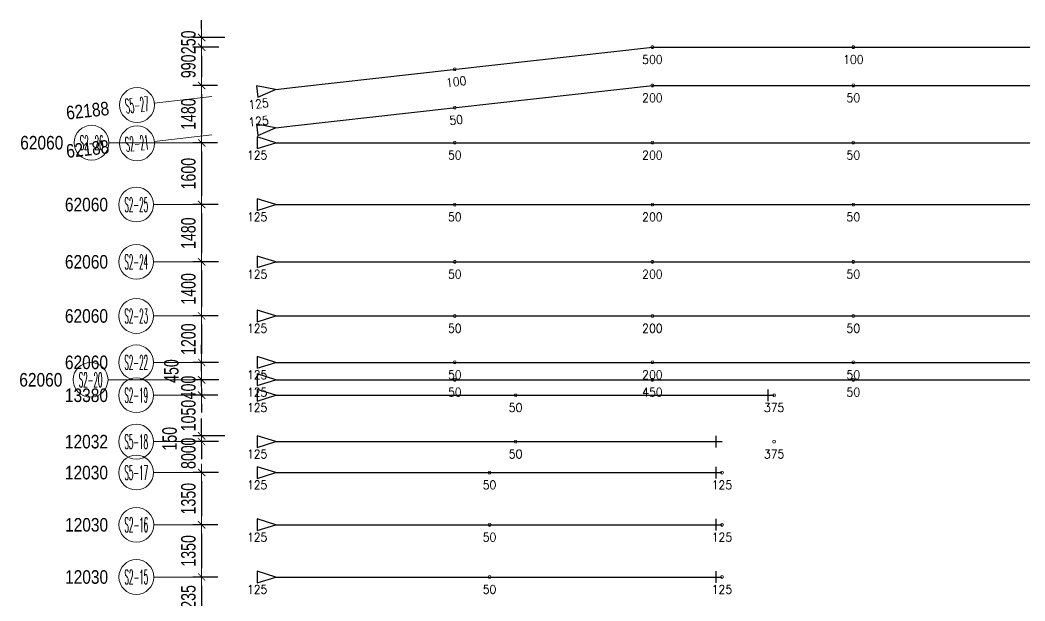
# Model space of a CAD drawing. Header units: millimetres. Extents: x 131629 to 591045, y -24154 to 44091.
# Drawn here: x 376284 to 402291, y 23933 to 38950 of the extents above; entities that cross this region are included whole.
import ezdxf
from ezdxf.enums import TextEntityAlignment as Align

# ---------------------------------------------------------------- set-up
doc = ezdxf.new("R2010")
doc.units = ezdxf.units.MM
doc.layers.get('0').update_dxf_attribs({"lineweight": 20})
doc.layers.get('Defpoints').update_dxf_attribs({"color": 151, "lineweight": 9})
doc.layers.add('ARES_TAG', color=3, linetype='Continuous')
doc.layers.add('NDC_S_TENDON', color=10, linetype='Continuous')
doc.layers.add('Current_plane_Column', color=7, linetype='Continuous', true_color=0x4b00ff)
doc.layers.add('NDC_LCAP', color=87, linetype='Continuous', plot=False)
for name, color, linetype, lineweight in [('NDC_S-TENDON', 6, 'Continuous', 35), ('NDC_S_ANNO', 7, 'Continuous', 20), ('NDC_S_DIM', 1, 'Continuous', 15), ('NDC_S_SYMBOL', 1, 'Continuous', 15)]:
    doc.layers.add(name, color=color, linetype=linetype, lineweight=lineweight)
doc.styles.add('ARES_BIGTEXT', font='VHARIALN.TTF')
doc.styles.add('ARES_ROMANS_0.36', font='romans.shx', dxfattribs={"width": 0.36, "bigfont": 'vns.shx'})
doc.styles.add('ARIAL', font='arial.ttf', dxfattribs={"width": 0.7})
doc.styles.get("Standard").update_dxf_attribs({"font": 'arial.ttf'})
doc.dimstyles.new('NDC_dim_150', dxfattribs={"dimscale": 150, "dimtxt": 2.5, "dimasz": 1.5, "dimexe": 1.5, "dimexo": 2.5, "dimgap": 1, "dimtad": 1, "dimdec": 0, "dimzin": 0, "dimdsep": 46, "dimtxsty": 'ARIAL', "dimblk": 'DIMMARK', "dimcen": 0.09, "dimdle": 1.2, "dimclrd": 1, "dimclre": 1, "dimclrt": 3, "dimadec": 0, "dimazin": 0, "dimtfac": 1, "dimtdec": 0, "dimtix": 1, "dimtofl": 0, "dimtmove": 0, "dimatfit": 3, "dimfxl": 4, "dimfxlon": 1, "dimtolj": 1, "dimtzin": 0, "dimarcsym": 0})

# ---------------------------------------------------------------- blocks, each defined once
blk = doc.blocks.new('*U303')
at = {"layer": 'NDC_S_SYMBOL', "color": 3}
blk.add_line((-7068, 0), (-5568, 0), dxfattribs=at)
blk.add_circle((-7518, 0), 450, dxfattribs=at)
at = {"layer": 'NDC_S_TENDON'}
for p, q in [((-3388, 0), (-500, 0)), ((-500, 0), (5123, 0)), ((5123, 0), (56672, 0))]:
    blk.add_line(p, q, dxfattribs=at)
blk.add_lwpolyline([(-3908, 0), (-4388, 150), (-4388, -150), (-3908, 0), (-3388, 0)], dxfattribs=at)
at = {"layer": 'ARES_TAG', "style": 'ARES_ROMANS_0.36', "width": 0.36}
blk.add_attdef('S3', text='', height=375, dxfattribs=at).set_placement((-7518, 0), align=Align.MIDDLE_CENTER)
at = {"layer": 'NDC_LCAP', "style": 'ARES_BIGTEXT'}
blk.add_attdef('L', text='', height=350, dxfattribs=at).set_placement((-8249, 0), align=Align.MIDDLE_RIGHT)
blk = doc.blocks.new('*U340')
at = {"layer": 'NDC_S_SYMBOL', "color": 3}
blk.add_line((-8249, 0), (-5568, 0), dxfattribs=at)
blk.add_circle((-8699, 0), 450, dxfattribs=at)
at = {"layer": 'NDC_S_TENDON'}
for p, q in [((-3388, 0), (-500, 0)), ((-500, 0), (5123, 0)), ((5123, 0), (56672, 0))]:
    blk.add_line(p, q, dxfattribs=at)
blk.add_lwpolyline([(-3908, 0), (-4388, 150), (-4388, -150), (-3908, 0), (-3388, 0)], dxfattribs=at)
at = {"layer": 'ARES_TAG', "style": 'ARES_ROMANS_0.36', "width": 0.36}
blk.add_attdef('S3', text='', height=375, dxfattribs=at).set_placement((-8699, 0), align=Align.MIDDLE_CENTER)
at = {"layer": 'NDC_LCAP', "style": 'ARES_BIGTEXT'}
blk.add_attdef('L', text='', height=350, dxfattribs=at).set_placement((-9430, 0), align=Align.MIDDLE_RIGHT)
blk = doc.blocks.new('*U307')
at = {"layer": 'NDC_S_SYMBOL', "color": 3}
blk.add_line((-29343, -1448), (-27852, -1281), dxfattribs=at)
blk.add_circle((-29790, -1498), 450, dxfattribs=at)
at = {"layer": 'NDC_S_TENDON'}
for p, q in [((-25686, -1037), (-16450, 0)), ((-16450, 0), (25150, 0))]:
    blk.add_line(p, q, dxfattribs=at)
blk.add_lwpolyline([(-26203, -1095), (-26696, -1000), (-26663, -1298), (-26203, -1095), (-25686, -1037)], dxfattribs=at)
at = {"layer": 'ARES_TAG', "style": 'ARES_ROMANS_0.36', "width": 0.36}
blk.add_attdef('S3', text='', height=375, rotation=6.4084, dxfattribs=at).set_placement((-29790, -1498), align=Align.MIDDLE_CENTER)
at = {"layer": 'NDC_LCAP', "style": 'ARES_BIGTEXT'}
blk.add_attdef('L', text='', height=350, rotation=6.4084, dxfattribs=at).set_placement((-30516, -1580), align=Align.MIDDLE_RIGHT)
blk = doc.blocks.new('*U308')
at = {"layer": 'NDC_S_SYMBOL', "color": 3}
blk.add_line((-7068, 0), (-5568, 0), dxfattribs=at)
blk.add_circle((-7518, 0), 450, dxfattribs=at)
at = {"layer": 'NDC_S_TENDON'}
for p, q in [((-3388, 0), (-500, 0)), ((-500, 0), (5123, 0)), ((5123, 0), (6644, 0)), ((6644, 0), (7644, 0)), ((7494, -150), (7494, 150))]:
    blk.add_line(p, q, dxfattribs=at)
blk.add_lwpolyline([(-3908, 0), (-4388, 150), (-4388, -150), (-3908, 0), (-3388, 0)], dxfattribs=at)
at = {"layer": 'ARES_TAG', "style": 'ARES_ROMANS_0.36', "width": 0.36}
blk.add_attdef('S3', text='', height=375, dxfattribs=at).set_placement((-7518, 0), align=Align.MIDDLE_CENTER)
at = {"layer": 'NDC_LCAP', "style": 'ARES_BIGTEXT'}
blk.add_attdef('L', text='', height=350, dxfattribs=at).set_placement((-8249, 0), align=Align.MIDDLE_RIGHT)
blk = doc.blocks.new('*U304')
at = {"layer": 'NDC_S_SYMBOL', "color": 3}
blk.add_line((-7068, 0), (-5568, 0), dxfattribs=at)
blk.add_circle((-7518, 0), 450, dxfattribs=at)
at = {"layer": 'NDC_S_TENDON'}
for p, q in [((-3388, 0), (-500, 0)), ((-500, 0), (5123, 0)), ((5123, 0), (7992, 0)), ((7992, 0), (8992, 0)), ((8842, -150), (8842, 150))]:
    blk.add_line(p, q, dxfattribs=at)
blk.add_lwpolyline([(-3908, 0), (-4388, 150), (-4388, -150), (-3908, 0), (-3388, 0)], dxfattribs=at)
at = {"layer": 'ARES_TAG', "style": 'ARES_ROMANS_0.36', "width": 0.36}
blk.add_attdef('S3', text='', height=375, dxfattribs=at).set_placement((-7518, 0), align=Align.MIDDLE_CENTER)
at = {"layer": 'NDC_LCAP', "style": 'ARES_BIGTEXT'}
blk.add_attdef('L', text='', height=350, dxfattribs=at).set_placement((-8249, 0), align=Align.MIDDLE_RIGHT)
blk = doc.blocks.new('*U305')
at = {"layer": 'NDC_S_SYMBOL', "color": 3}
blk.add_line((-7068, 0), (-5568, 0), dxfattribs=at)
blk.add_circle((-7518, 0), 450, dxfattribs=at)
at = {"layer": 'NDC_S_TENDON'}
for p, q in [((-3388, 0), (-500, 0)), ((-500, 0), (5123, 0)), ((5123, 0), (6642, 0)), ((6642, 0), (7642, 0)), ((7492, -150), (7492, 150))]:
    blk.add_line(p, q, dxfattribs=at)
blk.add_lwpolyline([(-3908, 0), (-4388, 150), (-4388, -150), (-3908, 0), (-3388, 0)], dxfattribs=at)
at = {"layer": 'ARES_TAG', "style": 'ARES_ROMANS_0.36', "width": 0.36}
blk.add_attdef('S3', text='', height=375, dxfattribs=at).set_placement((-7518, 0), align=Align.MIDDLE_CENTER)
at = {"layer": 'NDC_LCAP', "style": 'ARES_BIGTEXT'}
blk.add_attdef('L', text='', height=350, dxfattribs=at).set_placement((-8249, 0), align=Align.MIDDLE_RIGHT)
blk = doc.blocks.new('*U339')
at = {"layer": 'NDC_S_SYMBOL', "color": 3}
blk.add_line((-8225, 0), (-5568, 0), dxfattribs=at)
blk.add_circle((-8675, 0), 450, dxfattribs=at)
at = {"layer": 'NDC_S_TENDON'}
for p, q in [((-3388, 0), (-500, 0)), ((-500, 0), (5123, 0)), ((5123, 0), (56672, 0))]:
    blk.add_line(p, q, dxfattribs=at)
blk.add_lwpolyline([(-3908, 0), (-4388, 150), (-4388, -150), (-3908, 0), (-3388, 0)], dxfattribs=at)
at = {"layer": 'ARES_TAG', "style": 'ARES_ROMANS_0.36', "width": 0.36}
blk.add_attdef('S3', text='', height=375, dxfattribs=at).set_placement((-8675, 0), align=Align.MIDDLE_CENTER)
at = {"layer": 'NDC_LCAP', "style": 'ARES_BIGTEXT'}
blk.add_attdef('L', text='', height=350, dxfattribs=at).set_placement((-9406, 0), align=Align.MIDDLE_RIGHT)
blk = doc.blocks.new('TDX')
at = {"layer": 'NDC_S-TENDON', "linetype": 'Continuous'}
for points, elevation in [([(10090, 28750, 20, 20, 0), (10070, 28785, 20, 20, 0), (10030, 28785, 20, 20, 0), (10010, 28750, 20, 20, 0), (10030, 28715, 20, 20, 0), (10070, 28715, 20, 20, 0)], 2900), ([(10090, 28750, 20, 20, 0), (10070, 28785, 20, 20, 0), (10030, 28785, 20, 20, 0), (10010, 28750, 20, 20, 0), (10030, 28715, 20, 20, 0), (10070, 28715, 20, 20, 0)], 2900), ([(10090, 28750, 20, 20, 0), (10070, 28785, 20, 20, 0), (10030, 28785, 20, 20, 0), (10010, 28750, 20, 20, 0), (10030, 28715, 20, 20, 0), (10070, 28715, 20, 20, 0)], 2900), ([(10090, 28750, 20, 20, 0), (10070, 28785, 20, 20, 0), (10030, 28785, 20, 20, 0), (10010, 28750, 20, 20, 0), (10030, 28715, 20, 20, 0), (10070, 28715, 20, 20, 0)], 2900), ([(15290, 28751, 20, 20, 0), (15270, 28786, 20, 20, 0), (15230, 28786, 20, 20, 0), (15210, 28751, 20, 20, 0), (15230, 28717, 20, 20, 0), (15270, 28717, 20, 20, 0)], 2500), ([(15290, 28751, 20, 20, 0), (15270, 28786, 20, 20, 0), (15230, 28786, 20, 20, 0), (15210, 28751, 20, 20, 0), (15230, 28717, 20, 20, 0), (15270, 28717, 20, 20, 0)], 2500), ([(4975, 28177, 20, 20, 0), (4955, 28212, 20, 20, 0), (4915, 28212, 20, 20, 0), (4895, 28177, 20, 20, 0), (4915, 28143, 20, 20, 0), (4955, 28143, 20, 20, 0)], 2500), ([(4975, 28177, 20, 20, 0), (4955, 28212, 20, 20, 0), (4915, 28212, 20, 20, 0), (4895, 28177, 20, 20, 0), (4915, 28143, 20, 20, 0), (4955, 28143, 20, 20, 0)], 2500), ([(10090, 27760, 20, 20, 0), (10070, 27794, 20, 20, 0), (10030, 27794, 20, 20, 0), (10010, 27760, 20, 20, 0), (10030, 27725, 20, 20, 0), (10070, 27725, 20, 20, 0)], 2950), ([(10090, 27760, 20, 20, 0), (10070, 27794, 20, 20, 0), (10030, 27794, 20, 20, 0), (10010, 27760, 20, 20, 0), (10030, 27725, 20, 20, 0), (10070, 27725, 20, 20, 0)], 2950), ([(10090, 27760, 20, 20, 0), (10070, 27794, 20, 20, 0), (10030, 27794, 20, 20, 0), (10010, 27760, 20, 20, 0), (10030, 27725, 20, 20, 0), (10070, 27725, 20, 20, 0)], 2950), ([(10090, 27760, 20, 20, 0), (10070, 27794, 20, 20, 0), (10030, 27794, 20, 20, 0), (10010, 27760, 20, 20, 0), (10030, 27725, 20, 20, 0), (10070, 27725, 20, 20, 0)], 2950), ([(15290, 27761, 20, 20, 0), (15270, 27796, 20, 20, 0), (15230, 27796, 20, 20, 0), (15210, 27761, 20, 20, 0), (15230, 27726, 20, 20, 0), (15270, 27726, 20, 20, 0)], 2800), ([(15290, 27761, 20, 20, 0), (15270, 27796, 20, 20, 0), (15230, 27796, 20, 20, 0), (15210, 27761, 20, 20, 0), (15230, 27726, 20, 20, 0), (15270, 27726, 20, 20, 0)], 2800), ([(4975, 27187, 20, 20, 0), (4955, 27222, 20, 20, 0), (4915, 27222, 20, 20, 0), (4895, 27187, 20, 20, 0), (4915, 27152, 20, 20, 0), (4955, 27152, 20, 20, 0)], 2800), ([(4975, 27187, 20, 20, 0), (4955, 27222, 20, 20, 0), (4915, 27222, 20, 20, 0), (4895, 27187, 20, 20, 0), (4915, 27152, 20, 20, 0), (4955, 27152, 20, 20, 0)], 2800), ([(4975, 26280, 20, 20, 0), (4955, 26315, 20, 20, 0), (4915, 26315, 20, 20, 0), (4895, 26280, 20, 20, 0), (4915, 26245, 20, 20, 0), (4955, 26245, 20, 20, 0)], 2800), ([(4975, 26280, 20, 20, 0), (4955, 26315, 20, 20, 0), (4915, 26315, 20, 20, 0), (4895, 26280, 20, 20, 0), (4915, 26245, 20, 20, 0), (4955, 26245, 20, 20, 0)], 2800), ([(10090, 26280, 20, 20, 0), (10070, 26315, 20, 20, 0), (10030, 26315, 20, 20, 0), (10010, 26280, 20, 20, 0), (10030, 26245, 20, 20, 0), (10070, 26245, 20, 20, 0)], 2950), ([(10090, 26280, 20, 20, 0), (10070, 26315, 20, 20, 0), (10030, 26315, 20, 20, 0), (10010, 26280, 20, 20, 0), (10030, 26245, 20, 20, 0), (10070, 26245, 20, 20, 0)], 2950), ([(10090, 26280, 20, 20, 0), (10070, 26315, 20, 20, 0), (10030, 26315, 20, 20, 0), (10010, 26280, 20, 20, 0), (10030, 26245, 20, 20, 0), (10070, 26245, 20, 20, 0)], 2950), ([(10090, 26280, 20, 20, 0), (10070, 26315, 20, 20, 0), (10030, 26315, 20, 20, 0), (10010, 26280, 20, 20, 0), (10030, 26245, 20, 20, 0), (10070, 26245, 20, 20, 0)], 2950), ([(15290, 26280, 20, 20, 0), (15270, 26315, 20, 20, 0), (15230, 26315, 20, 20, 0), (15210, 26280, 20, 20, 0), (15230, 26245, 20, 20, 0), (15270, 26245, 20, 20, 0)], 2800), ([(15290, 26280, 20, 20, 0), (15270, 26315, 20, 20, 0), (15230, 26315, 20, 20, 0), (15210, 26280, 20, 20, 0), (15230, 26245, 20, 20, 0), (15270, 26245, 20, 20, 0)], 2800), ([(4975, 24680, 20, 20, 0), (4955, 24715, 20, 20, 0), (4915, 24715, 20, 20, 0), (4895, 24680, 20, 20, 0), (4915, 24645, 20, 20, 0), (4955, 24645, 20, 20, 0)], 2800), ([(4975, 24680, 20, 20, 0), (4955, 24715, 20, 20, 0), (4915, 24715, 20, 20, 0), (4895, 24680, 20, 20, 0), (4915, 24645, 20, 20, 0), (4955, 24645, 20, 20, 0)], 2800), ([(10090, 24680, 20, 20, 0), (10070, 24715, 20, 20, 0), (10030, 24715, 20, 20, 0), (10010, 24680, 20, 20, 0), (10030, 24645, 20, 20, 0), (10070, 24645, 20, 20, 0)], 2950), ([(10090, 24680, 20, 20, 0), (10070, 24715, 20, 20, 0), (10030, 24715, 20, 20, 0), (10010, 24680, 20, 20, 0), (10030, 24645, 20, 20, 0), (10070, 24645, 20, 20, 0)], 2950), ([(10090, 24680, 20, 20, 0), (10070, 24715, 20, 20, 0), (10030, 24715, 20, 20, 0), (10010, 24680, 20, 20, 0), (10030, 24645, 20, 20, 0), (10070, 24645, 20, 20, 0)], 2950), ([(10090, 24680, 20, 20, 0), (10070, 24715, 20, 20, 0), (10030, 24715, 20, 20, 0), (10010, 24680, 20, 20, 0), (10030, 24645, 20, 20, 0), (10070, 24645, 20, 20, 0)], 2950), ([(15290, 24680, 20, 20, 0), (15270, 24715, 20, 20, 0), (15230, 24715, 20, 20, 0), (15210, 24680, 20, 20, 0), (15230, 24645, 20, 20, 0), (15270, 24645, 20, 20, 0)], 2800), ([(15290, 24680, 20, 20, 0), (15270, 24715, 20, 20, 0), (15230, 24715, 20, 20, 0), (15210, 24680, 20, 20, 0), (15230, 24645, 20, 20, 0), (15270, 24645, 20, 20, 0)], 2800), ([(4975, 23200, 20, 20, 0), (4955, 23235, 20, 20, 0), (4915, 23235, 20, 20, 0), (4895, 23200, 20, 20, 0), (4915, 23165, 20, 20, 0), (4955, 23165, 20, 20, 0)], 2800), ([(4975, 23200, 20, 20, 0), (4955, 23235, 20, 20, 0), (4915, 23235, 20, 20, 0), (4895, 23200, 20, 20, 0), (4915, 23165, 20, 20, 0), (4955, 23165, 20, 20, 0)], 2800), ([(10090, 23200, 20, 20, 0), (10070, 23235, 20, 20, 0), (10030, 23235, 20, 20, 0), (10010, 23200, 20, 20, 0), (10030, 23165, 20, 20, 0), (10070, 23165, 20, 20, 0)], 2950), ([(10090, 23200, 20, 20, 0), (10070, 23235, 20, 20, 0), (10030, 23235, 20, 20, 0), (10010, 23200, 20, 20, 0), (10030, 23165, 20, 20, 0), (10070, 23165, 20, 20, 0)], 2950), ([(10090, 23200, 20, 20, 0), (10070, 23235, 20, 20, 0), (10030, 23235, 20, 20, 0), (10010, 23200, 20, 20, 0), (10030, 23165, 20, 20, 0), (10070, 23165, 20, 20, 0)], 2950), ([(10090, 23200, 20, 20, 0), (10070, 23235, 20, 20, 0), (10030, 23235, 20, 20, 0), (10010, 23200, 20, 20, 0), (10030, 23165, 20, 20, 0), (10070, 23165, 20, 20, 0)], 2950), ([(15290, 23200, 20, 20, 0), (15270, 23235, 20, 20, 0), (15230, 23235, 20, 20, 0), (15210, 23200, 20, 20, 0), (15230, 23165, 20, 20, 0), (15270, 23165, 20, 20, 0)], 2800), ([(15290, 23200, 20, 20, 0), (15270, 23235, 20, 20, 0), (15230, 23235, 20, 20, 0), (15210, 23200, 20, 20, 0), (15230, 23165, 20, 20, 0), (15270, 23165, 20, 20, 0)], 2800), ([(4975, 21800, 20, 20, 0), (4955, 21835, 20, 20, 0), (4915, 21835, 20, 20, 0), (4895, 21800, 20, 20, 0), (4915, 21765, 20, 20, 0), (4955, 21765, 20, 20, 0)], 2800), ([(4975, 21800, 20, 20, 0), (4955, 21835, 20, 20, 0), (4915, 21835, 20, 20, 0), (4895, 21800, 20, 20, 0), (4915, 21765, 20, 20, 0), (4955, 21765, 20, 20, 0)], 2800), ([(10090, 21800, 20, 20, 0), (10070, 21835, 20, 20, 0), (10030, 21835, 20, 20, 0), (10010, 21800, 20, 20, 0), (10030, 21765, 20, 20, 0), (10070, 21765, 20, 20, 0)], 2950), ([(10090, 21800, 20, 20, 0), (10070, 21835, 20, 20, 0), (10030, 21835, 20, 20, 0), (10010, 21800, 20, 20, 0), (10030, 21765, 20, 20, 0), (10070, 21765, 20, 20, 0)], 2950), ([(10090, 21800, 20, 20, 0), (10070, 21835, 20, 20, 0), (10030, 21835, 20, 20, 0), (10010, 21800, 20, 20, 0), (10030, 21765, 20, 20, 0), (10070, 21765, 20, 20, 0)], 2950), ([(10090, 21800, 20, 20, 0), (10070, 21835, 20, 20, 0), (10030, 21835, 20, 20, 0), (10010, 21800, 20, 20, 0), (10030, 21765, 20, 20, 0), (10070, 21765, 20, 20, 0)], 2950), ([(15290, 21800, 20, 20, 0), (15270, 21835, 20, 20, 0), (15230, 21835, 20, 20, 0), (15210, 21800, 20, 20, 0), (15230, 21765, 20, 20, 0), (15270, 21765, 20, 20, 0)], 2800), ([(15290, 21800, 20, 20, 0), (15270, 21835, 20, 20, 0), (15230, 21835, 20, 20, 0), (15210, 21800, 20, 20, 0), (15230, 21765, 20, 20, 0), (15270, 21765, 20, 20, 0)], 2800), ([(4975, 20600, 20, 20, 0), (4955, 20635, 20, 20, 0), (4915, 20635, 20, 20, 0), (4895, 20600, 20, 20, 0), (4915, 20565, 20, 20, 0), (4955, 20565, 20, 20, 0)], 2800), ([(4975, 20600, 20, 20, 0), (4955, 20635, 20, 20, 0), (4915, 20635, 20, 20, 0), (4895, 20600, 20, 20, 0), (4915, 20565, 20, 20, 0), (4955, 20565, 20, 20, 0)], 2800), ([(10090, 20600, 20, 20, 0), (10070, 20635, 20, 20, 0), (10030, 20635, 20, 20, 0), (10010, 20600, 20, 20, 0), (10030, 20565, 20, 20, 0), (10070, 20565, 20, 20, 0)], 2950), ([(10090, 20600, 20, 20, 0), (10070, 20635, 20, 20, 0), (10030, 20635, 20, 20, 0), (10010, 20600, 20, 20, 0), (10030, 20565, 20, 20, 0), (10070, 20565, 20, 20, 0)], 2950), ([(10090, 20600, 20, 20, 0), (10070, 20635, 20, 20, 0), (10030, 20635, 20, 20, 0), (10010, 20600, 20, 20, 0), (10030, 20565, 20, 20, 0), (10070, 20565, 20, 20, 0)], 2950), ([(10090, 20600, 20, 20, 0), (10070, 20635, 20, 20, 0), (10030, 20635, 20, 20, 0), (10010, 20600, 20, 20, 0), (10030, 20565, 20, 20, 0), (10070, 20565, 20, 20, 0)], 2950), ([(15290, 20600, 20, 20, 0), (15270, 20635, 20, 20, 0), (15230, 20635, 20, 20, 0), (15210, 20600, 20, 20, 0), (15230, 20565, 20, 20, 0), (15270, 20565, 20, 20, 0)], 2800), ([(15290, 20600, 20, 20, 0), (15270, 20635, 20, 20, 0), (15230, 20635, 20, 20, 0), (15210, 20600, 20, 20, 0), (15230, 20565, 20, 20, 0), (15270, 20565, 20, 20, 0)], 2800), ([(4975, 20150, 20, 20, 0), (4955, 20185, 20, 20, 0), (4915, 20185, 20, 20, 0), (4895, 20150, 20, 20, 0), (4915, 20115, 20, 20, 0), (4955, 20115, 20, 20, 0)], 2550), ([(4975, 20150, 20, 20, 0), (4955, 20185, 20, 20, 0), (4915, 20185, 20, 20, 0), (4895, 20150, 20, 20, 0), (4915, 20115, 20, 20, 0), (4955, 20115, 20, 20, 0)], 2550), ([(10090, 20150, 20, 20, 0), (10070, 20185, 20, 20, 0), (10030, 20185, 20, 20, 0), (10010, 20150, 20, 20, 0), (10030, 20115, 20, 20, 0), (10070, 20115, 20, 20, 0)], 2950), ([(10090, 20150, 20, 20, 0), (10070, 20185, 20, 20, 0), (10030, 20185, 20, 20, 0), (10010, 20150, 20, 20, 0), (10030, 20115, 20, 20, 0), (10070, 20115, 20, 20, 0)], 2950), ([(10090, 20150, 20, 20, 0), (10070, 20185, 20, 20, 0), (10030, 20185, 20, 20, 0), (10010, 20150, 20, 20, 0), (10030, 20115, 20, 20, 0), (10070, 20115, 20, 20, 0)], 2950), ([(10090, 20150, 20, 20, 0), (10070, 20185, 20, 20, 0), (10030, 20185, 20, 20, 0), (10010, 20150, 20, 20, 0), (10030, 20115, 20, 20, 0), (10070, 20115, 20, 20, 0)], 2950), ([(15290, 20150, 20, 20, 0), (15270, 20185, 20, 20, 0), (15230, 20185, 20, 20, 0), (15210, 20150, 20, 20, 0), (15230, 20115, 20, 20, 0), (15270, 20115, 20, 20, 0)], 2550), ([(15290, 20150, 20, 20, 0), (15270, 20185, 20, 20, 0), (15230, 20185, 20, 20, 0), (15210, 20150, 20, 20, 0), (15230, 20115, 20, 20, 0), (15270, 20115, 20, 20, 0)], 2550), ([(6550, 19750, 20, 20, 0), (6530, 19785, 20, 20, 0), (6490, 19785, 20, 20, 0), (6470, 19750, 20, 20, 0), (6490, 19715, 20, 20, 0), (6530, 19715, 20, 20, 0)], 2550), ([(6550, 19750, 20, 20, 0), (6530, 19785, 20, 20, 0), (6490, 19785, 20, 20, 0), (6470, 19750, 20, 20, 0), (6490, 19715, 20, 20, 0), (6530, 19715, 20, 20, 0)], 2550), ([(13240, 19750, 20, 20, 0), (13220, 19785, 20, 20, 0), (13180, 19785, 20, 20, 0), (13160, 19750, 20, 20, 0), (13180, 19715, 20, 20, 0), (13220, 19715, 20, 20, 0)], 2875), ([(13240, 19750, 20, 20, 0), (13220, 19785, 20, 20, 0), (13180, 19785, 20, 20, 0), (13160, 19750, 20, 20, 0), (13180, 19715, 20, 20, 0), (13220, 19715, 20, 20, 0)], 2875), ([(6550, 18550, 20, 20, 0), (6530, 18585, 20, 20, 0), (6490, 18585, 20, 20, 0), (6470, 18550, 20, 20, 0), (6490, 18515, 20, 20, 0), (6530, 18515, 20, 20, 0)], 2550), ([(6550, 18550, 20, 20, 0), (6530, 18585, 20, 20, 0), (6490, 18585, 20, 20, 0), (6470, 18550, 20, 20, 0), (6490, 18515, 20, 20, 0), (6530, 18515, 20, 20, 0)], 2550), ([(13240, 18550, 20, 20, 0), (13220, 18585, 20, 20, 0), (13180, 18585, 20, 20, 0), (13160, 18550, 20, 20, 0), (13180, 18515, 20, 20, 0), (13220, 18515, 20, 20, 0)], 2875), ([(13240, 18550, 20, 20, 0), (13220, 18585, 20, 20, 0), (13180, 18585, 20, 20, 0), (13160, 18550, 20, 20, 0), (13180, 18515, 20, 20, 0), (13220, 18515, 20, 20, 0)], 2875), ([(5875, 17750, 20, 20, 0), (5855, 17785, 20, 20, 0), (5815, 17785, 20, 20, 0), (5795, 17750, 20, 20, 0), (5815, 17715, 20, 20, 0), (5855, 17715, 20, 20, 0)], 2550), ([(5875, 17750, 20, 20, 0), (5855, 17785, 20, 20, 0), (5815, 17785, 20, 20, 0), (5795, 17750, 20, 20, 0), (5815, 17715, 20, 20, 0), (5855, 17715, 20, 20, 0)], 2550), ([(11890, 17750, 20, 20, 0), (11870, 17785, 20, 20, 0), (11830, 17785, 20, 20, 0), (11810, 17750, 20, 20, 0), (11830, 17715, 20, 20, 0), (11870, 17715, 20, 20, 0)], 2875), ([(11890, 17750, 20, 20, 0), (11870, 17785, 20, 20, 0), (11830, 17785, 20, 20, 0), (11810, 17750, 20, 20, 0), (11830, 17715, 20, 20, 0), (11870, 17715, 20, 20, 0)], 2875), ([(5875, 16400, 20, 20, 0), (5855, 16435, 20, 20, 0), (5815, 16435, 20, 20, 0), (5795, 16400, 20, 20, 0), (5815, 16365, 20, 20, 0), (5855, 16365, 20, 20, 0)], 2800), ([(5875, 16400, 20, 20, 0), (5855, 16435, 20, 20, 0), (5815, 16435, 20, 20, 0), (5795, 16400, 20, 20, 0), (5815, 16365, 20, 20, 0), (5855, 16365, 20, 20, 0)], 2800), ([(11890, 16400, 20, 20, 0), (11870, 16435, 20, 20, 0), (11830, 16435, 20, 20, 0), (11810, 16400, 20, 20, 0), (11830, 16365, 20, 20, 0), (11870, 16365, 20, 20, 0)], 2875), ([(11890, 16400, 20, 20, 0), (11870, 16435, 20, 20, 0), (11830, 16435, 20, 20, 0), (11810, 16400, 20, 20, 0), (11830, 16365, 20, 20, 0), (11870, 16365, 20, 20, 0)], 2875), ([(5875, 15050, 20, 20, 0), (5855, 15085, 20, 20, 0), (5815, 15085, 20, 20, 0), (5795, 15050, 20, 20, 0), (5815, 15015, 20, 20, 0), (5855, 15015, 20, 20, 0)], 2800), ([(5875, 15050, 20, 20, 0), (5855, 15085, 20, 20, 0), (5815, 15085, 20, 20, 0), (5795, 15050, 20, 20, 0), (5815, 15015, 20, 20, 0), (5855, 15015, 20, 20, 0)], 2800), ([(11890, 15050, 20, 20, 0), (11870, 15085, 20, 20, 0), (11830, 15085, 20, 20, 0), (11810, 15050, 20, 20, 0), (11830, 15015, 20, 20, 0), (11870, 15015, 20, 20, 0)], 2875), ([(11890, 15050, 20, 20, 0), (11870, 15085, 20, 20, 0), (11830, 15085, 20, 20, 0), (11810, 15050, 20, 20, 0), (11830, 15015, 20, 20, 0), (11870, 15015, 20, 20, 0)], 2875)]:
    blk.add_lwpolyline(points, format="xyseb", close=True, dxfattribs=dict(at, elevation=elevation))
for name, p, values in [('*U307', (26500, 28753, 2508), {'L': '62188', 'S3': 'S5-27'}), ('*U307', (26500, 27762, 2699), {'L': '62188', 'S3': 'S2-21'}), ('*U339', (4208, 26280, 2803), {'L': '62060', 'S3': 'S2-26'}), ('*U303', (4208, 24680, 2803), {'L': '62060', 'S3': 'S2-25'}), ('*U303', (4208, 23200, 2803), {'L': '62060', 'S3': 'S2-24'}), ('*U303', (4208, 21800, 2803), {'L': '62060', 'S3': 'S2-23'}), ('*U303', (4208, 20600, 2803), {'L': '62060', 'S3': 'S2-22'}), ('*U340', (4208, 20150, 2670), {'L': '62060', 'S3': 'S2-20'}), ('*U304', (4208, 19750), {'L': '13380', 'S3': 'S2-19'}), ('*U308', (4208, 18550), {'L': '12032', 'S3': 'S5-18'}), ('*U305', (4208, 17750, -8), {'L': '12030', 'S3': 'S5-17'}), ('*U305', (4211, 16400, 92), {'L': '12030', 'S3': 'S2-16'}), ('*U305', (4211, 15050, 92), {'L': '12030', 'S3': 'S2-15'})]:
    blk.add_blockref(name, p).add_auto_attribs(values)
at = {"layer": 'NDC_S_ANNO', "linetype": 'Continuous', "char_height": 225, "attachment_point": 5, "line_spacing_factor": 0.75}
for s, insert, rotation in [('\\FSTANDARD.shx;500', (10050, 28430, 2900), 0.0155), ('\\FSTANDARD.shx;100', (15250, 28431, 2500), 0.0155), ('\\FSTANDARD.shx;100', (4971, 27859, 2500), 6.3865), ('\\FSTANDARD.shx;125', (-144, 27287, 2875), 6.3865), ('\\FSTANDARD.shx;200', (10050, 27440, 2950), 0.0155), ('\\FSTANDARD.shx;50', (15250, 27441, 2800), 0.0155), ('\\FSTANDARD.shx;125', (-144, 26835, 2875), 6.3865), ('\\FSTANDARD.shx;50', (4971, 26869, 2800), 6.3865)]:
    blk.add_mtext(s, dxfattribs=dict(at, insert=insert, rotation=rotation))
for s, insert in [('\\FSTANDARD.shx;125', (-180, 25960, 2875)), ('\\FSTANDARD.shx;50', (4935, 25960, 2800)), ('\\FSTANDARD.shx;200', (10050, 25960, 2950)), ('\\FSTANDARD.shx;50', (15250, 25960, 2800)), ('\\FSTANDARD.shx;125', (-180, 24360, 2875)), ('\\FSTANDARD.shx;50', (4935, 24360, 2800)), ('\\FSTANDARD.shx;200', (10050, 24360, 2950)), ('\\FSTANDARD.shx;50', (15250, 24360, 2800)), ('\\FSTANDARD.shx;125', (-180, 22880, 2875)), ('\\FSTANDARD.shx;50', (4935, 22880, 2800)), ('\\FSTANDARD.shx;200', (10050, 22880, 2950)), ('\\FSTANDARD.shx;50', (15250, 22880, 2800)), ('\\FSTANDARD.shx;125', (-180, 21480, 2875)), ('\\FSTANDARD.shx;50', (4935, 21480, 2800)), ('\\FSTANDARD.shx;200', (10050, 21480, 2950)), ('\\FSTANDARD.shx;50', (15250, 21480, 2800)), ('\\FSTANDARD.shx;125', (-180, 20280, 2875)), ('\\FSTANDARD.shx;50', (4935, 20280, 2800)), ('\\FSTANDARD.shx;200', (10050, 20280, 2950)), ('\\FSTANDARD.shx;50', (15250, 20280, 2800)), ('\\FSTANDARD.shx;125', (-180, 19830, 2875)), ('\\FSTANDARD.shx;50', (4935, 19830, 2550)), ('\\FSTANDARD.shx;450', (10050, 19830, 2950)), ('\\FSTANDARD.shx;50', (15250, 19830, 2550)), ('\\FSTANDARD.shx;125', (-180, 19430, 2875)), ('\\FSTANDARD.shx;50', (6510, 19430, 2550)), ('\\FSTANDARD.shx;375', (13200, 19430, 2875)), ('\\FSTANDARD.shx;125', (-180, 18230, 2875)), ('\\FSTANDARD.shx;50', (6510, 18230, 2550)), ('{\\Fstandard|c0;375}', (13200, 18230, 2875)), ('\\FSTANDARD.shx;125', (-180, 17430, 2875)), ('\\FSTANDARD.shx;50', (5835, 17430, 2550)), ('\\FSTANDARD.shx;125', (11850, 17430, 2875)), ('\\FSTANDARD.shx;125', (-180, 16080, 2875)), ('\\FSTANDARD.shx;50', (5835, 16080, 2800)), ('\\FSTANDARD.shx;125', (11850, 16080, 2875)), ('\\FSTANDARD.shx;125', (-180, 14730, 2875)), ('\\FSTANDARD.shx;50', (5835, 14730, 2800)), ('\\FSTANDARD.shx;125', (11850, 14730, 2875))]:
    blk.add_mtext(s, dxfattribs=dict(at, insert=insert))
blk = doc.blocks.new('DIMMARK')
at = {"layer": 'NDC_S_DIM', "color": 1}
blk.add_line((-1.5, 0), (1, 0), dxfattribs=at)
at = {"layer": 'NDC_S_DIM', "color": 2, "const_width": 0.1}
blk.add_lwpolyline([(-0.42, -0.42), (0.42, 0.42)], dxfattribs=at)
blk = doc.blocks.new('*D160')
at = {"layer": 'Defpoints', "color": 0, "ltscale": 100, "transparency": 16777216}
for p in [(384310, 38500), (380983, 38250), (384217, 38250, 2515)]:
    blk.add_point(p, dxfattribs=at)
at = {"layer": 'NDC_S_DIM', "color": 1, "lineweight": -2, "ltscale": 100, "transparency": 16777216}
for p, q in [((380983, 38725), (380983, 38950)), ((381583, 38500), (380758, 38500)), ((381425, 38250), (380758, 38250)), ((380983, 38025), (380983, 37800))]:
    blk.add_line(p, q, dxfattribs=at)
at = {"layer": 'NDC_S_DIM', "color": 1, "lineweight": -2, "ltscale": 100, "transparency": 16777216, "xscale": 225, "yscale": 225, "zscale": 225}
for p, rotation in [((380983, 38500), 270), ((380983, 38250), 90)]:
    blk.add_blockref('DIMMARK', p, dxfattribs=dict(at, rotation=rotation))
at = {"layer": 'NDC_S_DIM', "color": 3, "ltscale": 100, "transparency": 16777216, "insert": (380641, 38375), "char_height": 375, "attachment_point": 5, "rotation": 90, "style": 'ARIAL'}
blk.add_mtext('\\A1;250', dxfattribs=at)
blk = doc.blocks.new('*D161')
at = {"layer": 'Defpoints', "color": 0, "ltscale": 100, "transparency": 16777216}
for p in [(384217, 38250, 2515), (380983, 37260), (384162, 37260, 2851)]:
    blk.add_point(p, dxfattribs=at)
at = {"layer": 'NDC_S_DIM', "color": 1, "lineweight": -2, "ltscale": 100, "transparency": 16777216}
for p, q in [((381425, 38250), (380758, 38250)), ((380983, 38025), (380983, 37485)), ((381390, 37260), (380758, 37260))]:
    blk.add_line(p, q, dxfattribs=at)
at = {"layer": 'NDC_S_DIM', "color": 1, "lineweight": -2, "ltscale": 100, "transparency": 16777216, "xscale": 225, "yscale": 225, "zscale": 225}
for p, rotation in [((380983, 38250), 90), ((380983, 37260), 270)]:
    blk.add_blockref('DIMMARK', p, dxfattribs=dict(at, rotation=rotation))
at = {"layer": 'NDC_S_DIM', "color": 3, "ltscale": 100, "transparency": 16777216, "insert": (380641, 37755), "char_height": 375, "attachment_point": 5, "rotation": 90, "style": 'ARIAL'}
blk.add_mtext('\\A1;990', dxfattribs=at)
blk = doc.blocks.new('*D162')
at = {"layer": 'Defpoints', "color": 0, "ltscale": 100, "transparency": 16777216}
for p in [(384162, 37260, 2851), (380983, 35780), (384162, 35780, 2852)]:
    blk.add_point(p, dxfattribs=at)
at = {"layer": 'NDC_S_DIM', "color": 1, "lineweight": -2, "ltscale": 100, "transparency": 16777216}
for p, q in [((381390, 37260), (380758, 37260)), ((380983, 37035), (380983, 36005)), ((381390, 35780), (380758, 35780))]:
    blk.add_line(p, q, dxfattribs=at)
at = {"layer": 'NDC_S_DIM', "color": 1, "lineweight": -2, "ltscale": 100, "transparency": 16777216, "xscale": 225, "yscale": 225, "zscale": 225}
for p, rotation in [((380983, 37260), 90), ((380983, 35780), 270)]:
    blk.add_blockref('DIMMARK', p, dxfattribs=dict(at, rotation=rotation))
at = {"layer": 'NDC_S_DIM', "color": 3, "ltscale": 100, "transparency": 16777216, "insert": (380641, 36520), "char_height": 375, "attachment_point": 5, "rotation": 90, "style": 'ARIAL'}
blk.add_mtext('\\A1;1480', dxfattribs=at)
blk = doc.blocks.new('*D163')
at = {"layer": 'Defpoints', "color": 0, "ltscale": 100, "transparency": 16777216}
for p in [(384162, 35780, 2852), (380983, 34180), (384422, 34180, 2840)]:
    blk.add_point(p, dxfattribs=at)
at = {"layer": 'NDC_S_DIM', "color": 1, "lineweight": -2, "ltscale": 100, "transparency": 16777216}
for p, q in [((381390, 35780), (380758, 35780)), ((380983, 35555), (380983, 34405)), ((381410, 34180), (380758, 34180))]:
    blk.add_line(p, q, dxfattribs=at)
at = {"layer": 'NDC_S_DIM', "color": 1, "lineweight": -2, "ltscale": 100, "transparency": 16777216, "xscale": 225, "yscale": 225, "zscale": 225}
for p, rotation in [((380983, 35780), 90), ((380983, 34180), 270)]:
    blk.add_blockref('DIMMARK', p, dxfattribs=dict(at, rotation=rotation))
at = {"layer": 'NDC_S_DIM', "color": 3, "ltscale": 100, "transparency": 16777216, "insert": (380641, 34980), "char_height": 375, "attachment_point": 5, "rotation": 90, "style": 'ARIAL'}
blk.add_mtext('\\A1;1600', dxfattribs=at)
blk = doc.blocks.new('*D164')
at = {"layer": 'Defpoints', "color": 0, "ltscale": 100, "transparency": 16777216}
for p in [(384422, 34180, 2840), (380983, 32700), (384600, 32700, 2835)]:
    blk.add_point(p, dxfattribs=at)
at = {"layer": 'NDC_S_DIM', "color": 1, "lineweight": -2, "ltscale": 100, "transparency": 16777216}
for p, q in [((381410, 34180), (380758, 34180)), ((380983, 33955), (380983, 32925)), ((381421, 32700), (380758, 32700))]:
    blk.add_line(p, q, dxfattribs=at)
at = {"layer": 'NDC_S_DIM', "color": 1, "lineweight": -2, "ltscale": 100, "transparency": 16777216, "xscale": 225, "yscale": 225, "zscale": 225}
for p, rotation in [((380983, 34180), 90), ((380983, 32700), 270)]:
    blk.add_blockref('DIMMARK', p, dxfattribs=dict(at, rotation=rotation))
at = {"layer": 'NDC_S_DIM', "color": 3, "ltscale": 100, "transparency": 16777216, "insert": (380641, 33440), "char_height": 375, "attachment_point": 5, "rotation": 90, "style": 'ARIAL'}
blk.add_mtext('\\A1;1480', dxfattribs=at)
blk = doc.blocks.new('*D165')
at = {"layer": 'Defpoints', "color": 0, "ltscale": 100, "transparency": 16777216}
for p in [(384600, 32700, 2835), (380983, 31300), (384422, 31300, 2840)]:
    blk.add_point(p, dxfattribs=at)
at = {"layer": 'NDC_S_DIM', "color": 1, "lineweight": -2, "ltscale": 100, "transparency": 16777216}
for p, q in [((381421, 32700), (380758, 32700)), ((380983, 32475), (380983, 31525)), ((381410, 31300), (380758, 31300))]:
    blk.add_line(p, q, dxfattribs=at)
at = {"layer": 'NDC_S_DIM', "color": 1, "lineweight": -2, "ltscale": 100, "transparency": 16777216, "xscale": 225, "yscale": 225, "zscale": 225}
for p, rotation in [((380983, 32700), 90), ((380983, 31300), 270)]:
    blk.add_blockref('DIMMARK', p, dxfattribs=dict(at, rotation=rotation))
at = {"layer": 'NDC_S_DIM', "color": 3, "ltscale": 100, "transparency": 16777216, "insert": (380641, 32000), "char_height": 375, "attachment_point": 5, "rotation": 90, "style": 'ARIAL'}
blk.add_mtext('\\A1;1400', dxfattribs=at)
blk = doc.blocks.new('*D166')
at = {"layer": 'Defpoints', "color": 0, "ltscale": 100, "transparency": 16777216}
for p in [(384422, 31300, 2840), (380983, 30100), (384511, 30100, 2837)]:
    blk.add_point(p, dxfattribs=at)
at = {"layer": 'NDC_S_DIM', "color": 1, "lineweight": -2, "ltscale": 100, "transparency": 16777216}
for p, q in [((381410, 31300), (380758, 31300)), ((380983, 31075), (380983, 30325)), ((381416, 30100), (380758, 30100))]:
    blk.add_line(p, q, dxfattribs=at)
at = {"layer": 'NDC_S_DIM', "color": 1, "lineweight": -2, "ltscale": 100, "transparency": 16777216, "xscale": 225, "yscale": 225, "zscale": 225}
for p, rotation in [((380983, 31300), 90), ((380983, 30100), 270)]:
    blk.add_blockref('DIMMARK', p, dxfattribs=dict(at, rotation=rotation))
at = {"layer": 'NDC_S_DIM', "color": 3, "ltscale": 100, "transparency": 16777216, "insert": (380641, 30700), "char_height": 375, "attachment_point": 5, "rotation": 90, "style": 'ARIAL'}
blk.add_mtext('\\A1;1200', dxfattribs=at)
blk = doc.blocks.new('*D167')
at = {"layer": 'Defpoints', "color": 0, "ltscale": 100, "transparency": 16777216}
for p in [(384511, 30100, 2837), (380983, 29650), (384422, 29650, 2657)]:
    blk.add_point(p, dxfattribs=at)
at = {"layer": 'NDC_S_DIM', "color": 1, "lineweight": -2, "ltscale": 100, "transparency": 16777216}
for p, q in [((380983, 30325), (380983, 30550)), ((381416, 30100), (380758, 30100)), ((381425, 29650), (380758, 29650)), ((380983, 29425), (380983, 29200))]:
    blk.add_line(p, q, dxfattribs=at)
at = {"layer": 'NDC_S_DIM', "color": 1, "lineweight": -2, "ltscale": 100, "transparency": 16777216, "xscale": 225, "yscale": 225, "zscale": 225}
for p, rotation in [((380983, 30100), 270), ((380983, 29650), 90)]:
    blk.add_blockref('DIMMARK', p, dxfattribs=dict(at, rotation=rotation))
at = {"layer": 'NDC_S_DIM', "color": 3, "ltscale": 100, "transparency": 16777216, "insert": (380200, 29875), "char_height": 375, "attachment_point": 5, "rotation": 90, "style": 'ARIAL'}
blk.add_mtext('\\A1;450', dxfattribs=at)
blk = doc.blocks.new('*D168')
at = {"layer": 'Defpoints', "color": 0, "ltscale": 100, "transparency": 16777216}
for p in [(384422, 29650, 2657), (380983, 29250), (384375, 29250, 2874)]:
    blk.add_point(p, dxfattribs=at)
at = {"layer": 'NDC_S_DIM', "color": 1, "lineweight": -2, "ltscale": 100, "transparency": 16777216}
for p, q in [((380983, 29875), (380983, 30100)), ((381425, 29650), (380758, 29650)), ((381404, 29250), (380758, 29250)), ((380983, 29025), (380983, 28800))]:
    blk.add_line(p, q, dxfattribs=at)
at = {"layer": 'NDC_S_DIM', "color": 1, "lineweight": -2, "ltscale": 100, "transparency": 16777216, "xscale": 225, "yscale": 225, "zscale": 225}
for p, rotation in [((380983, 29650), 270), ((380983, 29250), 90)]:
    blk.add_blockref('DIMMARK', p, dxfattribs=dict(at, rotation=rotation))
at = {"layer": 'NDC_S_DIM', "color": 3, "ltscale": 100, "transparency": 16777216, "insert": (380641, 29450), "char_height": 375, "attachment_point": 5, "rotation": 90, "style": 'ARIAL'}
blk.add_mtext('\\A1;400', dxfattribs=at)
blk = doc.blocks.new('*D169')
at = {"layer": 'Defpoints', "color": 0, "ltscale": 100, "transparency": 16777216}
for p in [(384375, 29250, 2874), (380983, 28200), (384192, 28200)]:
    blk.add_point(p, dxfattribs=at)
at = {"layer": 'NDC_S_DIM', "color": 1, "lineweight": -2, "ltscale": 100, "transparency": 16777216}
for p, q in [((380983, 29475), (380983, 29700)), ((381404, 29250), (380758, 29250)), ((381583, 28200), (380758, 28200)), ((380983, 27975), (380983, 27750))]:
    blk.add_line(p, q, dxfattribs=at)
at = {"layer": 'NDC_S_DIM', "color": 1, "lineweight": -2, "ltscale": 100, "transparency": 16777216, "xscale": 225, "yscale": 225, "zscale": 225}
for p, rotation in [((380983, 29250), 270), ((380983, 28200), 90)]:
    blk.add_blockref('DIMMARK', p, dxfattribs=dict(at, rotation=rotation))
at = {"layer": 'NDC_S_DIM', "color": 3, "ltscale": 100, "transparency": 16777216, "insert": (380641, 28725), "char_height": 375, "attachment_point": 5, "rotation": 90, "style": 'ARIAL'}
blk.add_mtext('\\A1;1050', dxfattribs=at)
blk = doc.blocks.new('*D170')
at = {"layer": 'Defpoints', "color": 0, "ltscale": 100, "transparency": 16777216}
for p in [(384192, 28200), (380983, 28050), (384210, 28050, 2871)]:
    blk.add_point(p, dxfattribs=at)
at = {"layer": 'NDC_S_DIM', "color": 1, "lineweight": -2, "ltscale": 100, "transparency": 16777216}
for p, q in [((380983, 28425), (380983, 28650)), ((381583, 28200), (380758, 28200)), ((381392, 28050), (380758, 28050)), ((380983, 27825), (380983, 27600))]:
    blk.add_line(p, q, dxfattribs=at)
at = {"layer": 'NDC_S_DIM', "color": 1, "lineweight": -2, "ltscale": 100, "transparency": 16777216, "xscale": 225, "yscale": 225, "zscale": 225}
for p, rotation in [((380983, 28200), 270), ((380983, 28050), 90)]:
    blk.add_blockref('DIMMARK', p, dxfattribs=dict(at, rotation=rotation))
at = {"layer": 'NDC_S_DIM', "color": 3, "ltscale": 100, "transparency": 16777216, "insert": (380154, 28125), "char_height": 375, "attachment_point": 5, "rotation": 90, "style": 'ARIAL'}
blk.add_mtext('\\A1;150', dxfattribs=at)
blk = doc.blocks.new('*D171')
at = {"layer": 'Defpoints', "color": 0, "ltscale": 100, "transparency": 16777216}
for p in [(380983, 28050), (384210, 28050, 2871), (384210, 28050, 2557)]:
    blk.add_point(p, dxfattribs=at)
at = {"layer": 'NDC_S_DIM', "color": 1, "lineweight": -2, "ltscale": 100, "transparency": 16777216}
for p, q in [((380983, 28275), (380983, 28500)), ((381392, 28050), (380758, 28050)), ((381421, 28050), (380758, 28050)), ((380983, 27825), (380983, 27600))]:
    blk.add_line(p, q, dxfattribs=at)
at = {"layer": 'NDC_S_DIM', "color": 1, "lineweight": -2, "ltscale": 100, "transparency": 16777216, "xscale": 225, "yscale": 225, "zscale": 225}
for rotation in [270, 90]:
    blk.add_blockref('DIMMARK', (380983, 28050), dxfattribs=dict(at, rotation=rotation))
at = {"layer": 'NDC_S_DIM', "color": 3, "ltscale": 100, "transparency": 16777216, "insert": (380641, 28050), "char_height": 375, "attachment_point": 5, "rotation": 90, "style": 'ARIAL'}
blk.add_mtext('\\A1;0', dxfattribs=at)
blk = doc.blocks.new('*D172')
at = {"layer": 'Defpoints', "color": 0, "ltscale": 100, "transparency": 16777216}
for p in [(384210, 28050, 2557), (380983, 27250), (384210, 27250, 2552)]:
    blk.add_point(p, dxfattribs=at)
at = {"layer": 'NDC_S_DIM', "color": 1, "lineweight": -2, "ltscale": 100, "transparency": 16777216}
for p, q in [((380983, 28275), (380983, 28500)), ((381421, 28050), (380758, 28050)), ((381421, 27250), (380758, 27250)), ((380983, 27025), (380983, 26800))]:
    blk.add_line(p, q, dxfattribs=at)
at = {"layer": 'NDC_S_DIM', "color": 1, "lineweight": -2, "ltscale": 100, "transparency": 16777216, "xscale": 225, "yscale": 225, "zscale": 225}
for p, rotation in [((380983, 28050), 270), ((380983, 27250), 90)]:
    blk.add_blockref('DIMMARK', p, dxfattribs=dict(at, rotation=rotation))
at = {"layer": 'NDC_S_DIM', "color": 3, "ltscale": 100, "transparency": 16777216, "insert": (380641, 27650), "char_height": 375, "attachment_point": 5, "rotation": 90, "style": 'ARIAL'}
blk.add_mtext('\\A1;800', dxfattribs=at)
blk = doc.blocks.new('*D173')
at = {"layer": 'Defpoints', "color": 0, "ltscale": 100, "transparency": 16777216}
for p in [(384210, 27250, 2552), (380983, 25900), (384210, 25900, 2800)]:
    blk.add_point(p, dxfattribs=at)
at = {"layer": 'NDC_S_DIM', "color": 1, "lineweight": -2, "ltscale": 100, "transparency": 16777216}
for p, q in [((381421, 27250), (380758, 27250)), ((380983, 27025), (380983, 26125)), ((381398, 25900), (380758, 25900))]:
    blk.add_line(p, q, dxfattribs=at)
at = {"layer": 'NDC_S_DIM', "color": 1, "lineweight": -2, "ltscale": 100, "transparency": 16777216, "xscale": 225, "yscale": 225, "zscale": 225}
for p, rotation in [((380983, 27250), 90), ((380983, 25900), 270)]:
    blk.add_blockref('DIMMARK', p, dxfattribs=dict(at, rotation=rotation))
at = {"layer": 'NDC_S_DIM', "color": 3, "ltscale": 100, "transparency": 16777216, "insert": (380641, 26575), "char_height": 375, "attachment_point": 5, "rotation": 90, "style": 'ARIAL'}
blk.add_mtext('\\A1;1350', dxfattribs=at)
blk = doc.blocks.new('*D174')
at = {"layer": 'Defpoints', "color": 0, "ltscale": 100, "transparency": 16777216}
for p in [(384210, 25900, 2800), (380983, 24550), (384210, 24550, 2800)]:
    blk.add_point(p, dxfattribs=at)
at = {"layer": 'NDC_S_DIM', "color": 1, "lineweight": -2, "ltscale": 100, "transparency": 16777216}
for p, q in [((381398, 25900), (380758, 25900)), ((380983, 25675), (380983, 24775)), ((381398, 24550), (380758, 24550))]:
    blk.add_line(p, q, dxfattribs=at)
at = {"layer": 'NDC_S_DIM', "color": 1, "lineweight": -2, "ltscale": 100, "transparency": 16777216, "xscale": 225, "yscale": 225, "zscale": 225}
for p, rotation in [((380983, 25900), 90), ((380983, 24550), 270)]:
    blk.add_blockref('DIMMARK', p, dxfattribs=dict(at, rotation=rotation))
at = {"layer": 'NDC_S_DIM', "color": 3, "ltscale": 100, "transparency": 16777216, "insert": (380641, 25225), "char_height": 375, "attachment_point": 5, "rotation": 90, "style": 'ARIAL'}
blk.add_mtext('\\A1;1350', dxfattribs=at)
blk = doc.blocks.new('*D175')
at = {"layer": 'Defpoints', "color": 0, "ltscale": 100, "transparency": 16777216}
for p in [(384210, 24550, 2800), (380983, 23315), (384210, 23315, 2800)]:
    blk.add_point(p, dxfattribs=at)
at = {"layer": 'NDC_S_DIM', "color": 1, "lineweight": -2, "ltscale": 100, "transparency": 16777216}
for p, q in [((381398, 24550), (380758, 24550)), ((380983, 24325), (380983, 23540)), ((381398, 23315), (380758, 23315))]:
    blk.add_line(p, q, dxfattribs=at)
at = {"layer": 'NDC_S_DIM', "color": 1, "lineweight": -2, "ltscale": 100, "transparency": 16777216, "xscale": 225, "yscale": 225, "zscale": 225}
for p, rotation in [((380983, 24550), 90), ((380983, 23315), 270)]:
    blk.add_blockref('DIMMARK', p, dxfattribs=dict(at, rotation=rotation))
at = {"layer": 'NDC_S_DIM', "color": 3, "ltscale": 100, "transparency": 16777216, "insert": (380641, 23933), "char_height": 375, "attachment_point": 5, "rotation": 90, "style": 'ARIAL'}
blk.add_mtext('\\A1;1235', dxfattribs=at)

msp = doc.modelspace()

# ---------------------------------------------------------------- block references
at = {"layer": 'Current_plane_Column'}
msp.add_blockref('TDX', (382600, 9500), dxfattribs=at)

# ---------------------------------------------------------------- dimensions: what is measured, and where the dimension line sits
at = {"layer": 'NDC_S_DIM', "ltscale": 100}
dim = msp.add_linear_dim(base=(380982.5, 38250.2), p1=(384310.4, 38500), p2=(384216.6, 38250.2, 2515), angle=90, dimstyle='NDC_dim_150', dxfattribs=at)
dim.commit()
dim.dimension.update_dxf_attribs({"geometry": '*D160', "text_midpoint": (380641.1, 38375.1)})
for base, p1, p2, picture, middle in [((380982.5, 37260.3), (384216.6, 38250.2, 2515), (384161.6, 37260.3, 2850.6), '*D161', (380641.1, 37755.2)), ((380982.5, 35779.9), (384161.6, 37260.3, 2850.6), (384161.7, 35779.9, 2852.5), '*D162', (380641.1, 36520.1)), ((380982.5, 34179.9), (384161.7, 35779.9, 2852.5), (384421.6, 34179.9, 2840), '*D163', (380641.1, 34979.9)), ((380982.5, 32699.9), (384421.6, 34179.9, 2840), (384600.2, 32699.9, 2834.8), '*D164', (380641.1, 33439.9)), ((380982.5, 31299.9), (384600.2, 32699.9, 2834.8), (384421.6, 31299.9, 2840), '*D165', (380641.1, 31999.9)), ((380982.5, 30100), (384421.6, 31299.9, 2840), (384510.6, 30100, 2837.4), '*D166', (380641.1, 30699.9)), ((380982.5, 29250), (384421.6, 29650, 2656.7), (384375.2, 29250, 2873.8), '*D168', (380641.1, 29450)), ((380982.5, 28200), (384375.2, 29250, 2873.8), (384192.4, 28200), '*D169', (380641.1, 28725)), ((380982.5383564, 28050.0000006), (384210.4691177, 28050.0000006, 2871.0954398), (384210.3172893, 28050.0000006, 2556.6136777), '*D171', (380641.073486, 28050.0000006)), ((380982.5, 27250), (384210.3, 28050, 2556.6), (384210.4, 27250, 2551.8), '*D172', (380641.1, 27650)), ((380982.5, 25900), (384210.4, 27250, 2551.8), (384209.6, 25900, 2800.4), '*D173', (380640.9, 26575)), ((380982.5, 24550), (384209.6, 25900, 2800.4), (384209.6, 24550, 2800.4), '*D174', (380640.9, 25225)), ((380982.5, 23315), (384209.6, 24550, 2800.4), (384209.6, 23315, 2800.4), '*D175', (380640.9, 23932.5))]:
    dim = msp.add_linear_dim(base=base, p1=p1, p2=p2, angle=90, dimstyle='NDC_dim_150', override={"dimtmove": 1}, dxfattribs=at)
    dim.commit()
    dim.dimension.update_dxf_attribs({"geometry": picture, "text_midpoint": middle})
for base, p1, p2, picture, middle in [((380982.5, 29650), (384510.6, 30100, 2837.4), (384421.6, 29650, 2656.7), '*D167', (380541.8, 29875)), ((380982.5, 28050), (384192.4, 28200), (384210.5, 28050, 2871.1), '*D170', (380495.5, 28125))]:
    dim = msp.add_linear_dim(base=base, p1=p1, p2=p2, angle=90, dimstyle='NDC_dim_150', override={"dimtmove": 1}, dxfattribs=at)
    dim.commit()
    dim.dimension.update_dxf_attribs({"geometry": picture, "text_midpoint": middle, "dimtype": 160})

doc.saveas('drawing.dxf')
